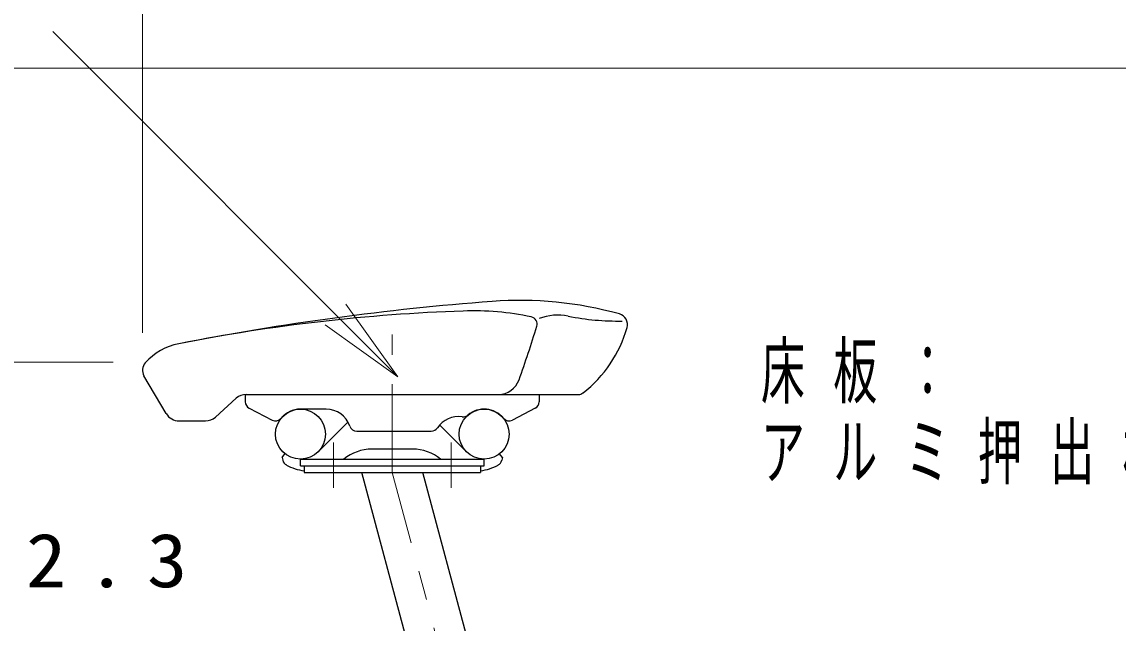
# Model space of a CAD drawing. Units: millimetres on the paper. Extents: x -385 to 0, y -12 to 267.
# Drawn here: x -135.23 to -97.94, y 111.28 to 131.72 of the extents above; entities that cross this region are included whole.
import ezdxf

# ---------------------------------------------------------------- set-up
doc = ezdxf.new("R2010")
doc.units = ezdxf.units.MM
doc.linetypes.add('USER2', pattern=[6, 3, -1, 1, -1])
doc.layers.add('LY_1', color=7, linetype='Continuous', lineweight=25)
doc.styles.add('ＭＳ ゴシック', font='')
doc.styles.get('ＭＳ ゴシック').set_extended_font_data('MS Gothic')

# ---------------------------------------------------------------- blocks, each defined once
blk = doc.blocks.new('open_arrow')
at = {"color": 0, "linetype": 'Continuous', "lineweight": -2}
blk.add_lwpolyline([(7.5, 1.25), (0, 0), (7.5, -1.25)], dxfattribs=at)

msp = doc.modelspace()

# ---------------------------------------------------------------- linework, layer by layer
at = {"layer": 'LY_1', "lineweight": 13}
for p, q in [((-131.133, 121.154), (-131.133, 150.829)), ((-122.442, 119.65), (-134.186, 131.394)), ((-97.133, 130.154), (-185.383, 130.154)), ((-132.133, 120.154), (-185.383, 120.154))]:
    msp.add_line(p, q, dxfattribs=at)
at = {"layer": 'LY_1', "linetype": 'USER2', "lineweight": 13}
for p, q in [((-122.633, 116.404), (-122.633, 121.093)), ((-115.78, 90.829), (-122.633, 116.404))]:
    msp.add_line(p, q, dxfattribs=at)
at = {"layer": 'LY_1', "color": 4}
for p, q in [((-130.321, 118.4), (-131.081, 119.689)), ((-127.633, 119.054), (-127.633, 118.806)), ((-127.606, 119.054), (-116.299, 119.054)), ((-117.633, 119.054), (-117.633, 118.806)), ((-128.649, 118.284), (-127.941, 118.925)), ((-127.498, 118.584), (-126.721, 118.182)), ((-117.768, 118.584), (-118.544, 118.182)), ((-124.883, 118.554), (-125.758, 118.554)), ((-129.89, 118.154), (-128.984, 118.154)), ((-123.84, 117.804), (-121.305, 117.804)), ((-125.633, 116.629), (-125.633, 116.404)), ((-125.633, 116.404), (-119.633, 116.404)), ((-119.633, 116.629), (-119.633, 116.404))]:
    msp.add_line(p, q, dxfattribs=at)
at = {"layer": 'LY_1'}
for p, q in [((-125.157, 117.103), (-124.212, 118.048)), ((-120.109, 117.103), (-121.021, 118.015)), ((-121.938, 117.194), (-123.327, 117.194)), ((-126.383, 116.911), (-126.284, 117.036)), ((-126.383, 116.911), (-126.358, 116.813)), ((-125.758, 116.854), (-119.508, 116.854)), ((-125.758, 116.629), (-125.758, 116.854)), ((-119.508, 116.629), (-119.508, 116.854)), ((-118.883, 116.911), (-118.982, 117.036)), ((-118.883, 116.911), (-118.907, 116.813)), ((-125.758, 116.629), (-119.508, 116.629)), ((-119.227, 99.829), (-123.668, 116.404)), ((-119.836, 109.829), (-121.597, 116.404))]:
    msp.add_line(p, q, dxfattribs=at)
at = {"layer": 'LY_1', "color": 4, "linetype": 'USER2', "lineweight": 13}
for p, q in [((-124.633, 117.418), (-124.633, 115.882)), ((-120.633, 117.418), (-120.633, 115.882))]:
    msp.add_line(p, q, dxfattribs=at)
at = {"layer": 'LY_1', "color": 32}
for centre in [(-125.758, 117.704), (-119.508, 117.704)]:
    msp.add_circle(centre, 0.85, dxfattribs=at)
at = {"layer": 'LY_1'}
for centre in [(-125.758, 117.704), (-119.508, 117.704)]:
    msp.add_circle(centre, 0.85, dxfattribs=at)
at = {"layer": 'LY_1', "color": 4}
for centre, radius, start, end in [((-112.307, 30.787), 91.693, 94.3365, 101.05761), ((-118.29, 109.683), 12.571, 74.3873, 94.3365), ((-118.133, 61.102), 60.824, 91.96378, 101.15142), ((-119.885, 112.19), 9.706, 78.2267, 91.9638), ((-117.956, 121.447), 0.25, 343.0181, 78.2267), ((-116.995, 119.959), 1.793, 78.7048, 111.0333), ((-114.957, 130.163), 8.613, 258.7048, 270.9894), ((-115.008, 121.429), 0.375, 344.0912, 74.3873), ((-156.138, 133.107), 40.173, 340.2784, 343.0181), ((-118.789, 122.507), 4.308, 307.8719, 344.0912), ((-129.497, 118.748), 2.069, 101.1514, 138.0967), ((-130.758, 119.879), 0.375, 138.0967, 210.5201), ((-119.027, 119.804), 0.75, 270, 340.2784), ((-127.606, 118.554), 0.5, 90, 132.1844), ((-116.299, 119.304), 0.25, 270, 307.8719), ((-127.383, 118.806), 0.25, 180, 242.6239), ((-117.883, 118.806), 0.25, 297.3761, 0), ((-129.89, 118.654), 0.5, 210.5201, 270), ((-128.984, 118.654), 0.5, 270, 312.1844), ((-126.606, 118.404), 0.25, 242.6239, 320.4789), ((-125.758, 117.704), 0.85, 90.0001, 140.4789), ((-124.883, 117.704), 0.85, 18.553, 90.0001), ((-120.383, 117.454), 0.85, 81.5115, 146.9443), ((-120.22, 118.542), 0.25, 261.5117, 310.379), ((-119.508, 117.704), 0.85, 39.5211, 130.3792), ((-118.659, 118.404), 0.25, 219.5211, 297.3761), ((-123.84, 118.054), 0.25, 198.5527, 270), ((-121.305, 118.054), 0.25, 270, 326.9441)]:
    msp.add_arc(centre, radius, start, end, dxfattribs=at)
at = {"layer": 'LY_1'}
for centre, radius, start, end in [((-123.858, 117.694), 0.5, 123.6982, 135), ((-123.327, 115.694), 1.5, 90, 129.3457), ((-121.938, 115.694), 1.5, 50.6543, 90), ((-126.116, 116.874), 0.25, 194.0362, 241.6847), ((-119.15, 116.874), 0.25, 298.3153, 345.9638), ((-125.404, 118.194), 1.75, 241.6846, 262.4989), ((-119.861, 118.194), 1.75, 277.5016, 298.3153)]:
    msp.add_arc(centre, radius, start, end, dxfattribs=at)

# ---------------------------------------------------------------- block references
at = {"layer": 'LY_1', "lineweight": 13, "xscale": 0.4, "yscale": 0.4, "rotation": 135}
msp.add_blockref('open_arrow', (-122.442, 119.65), dxfattribs=at)

# ---------------------------------------------------------------- texts
at = {"layer": 'LY_1', "char_height": 1.833, "attachment_point": 4, "style": 'ＭＳ ゴシック'}
for s, insert in [('\\T1.64;\\W0.6;床板：', (-110.093, 119.761)), ('\\T1.64;\\W0.6;アルミ押出材', (-110.093, 117.011)), ('\\T1.5;\\W1.1;φ27.2×2.3', (-150.565, 113.163))]:
    msp.add_mtext(s, dxfattribs=dict(at, insert=insert))

doc.saveas('drawing.dxf')
